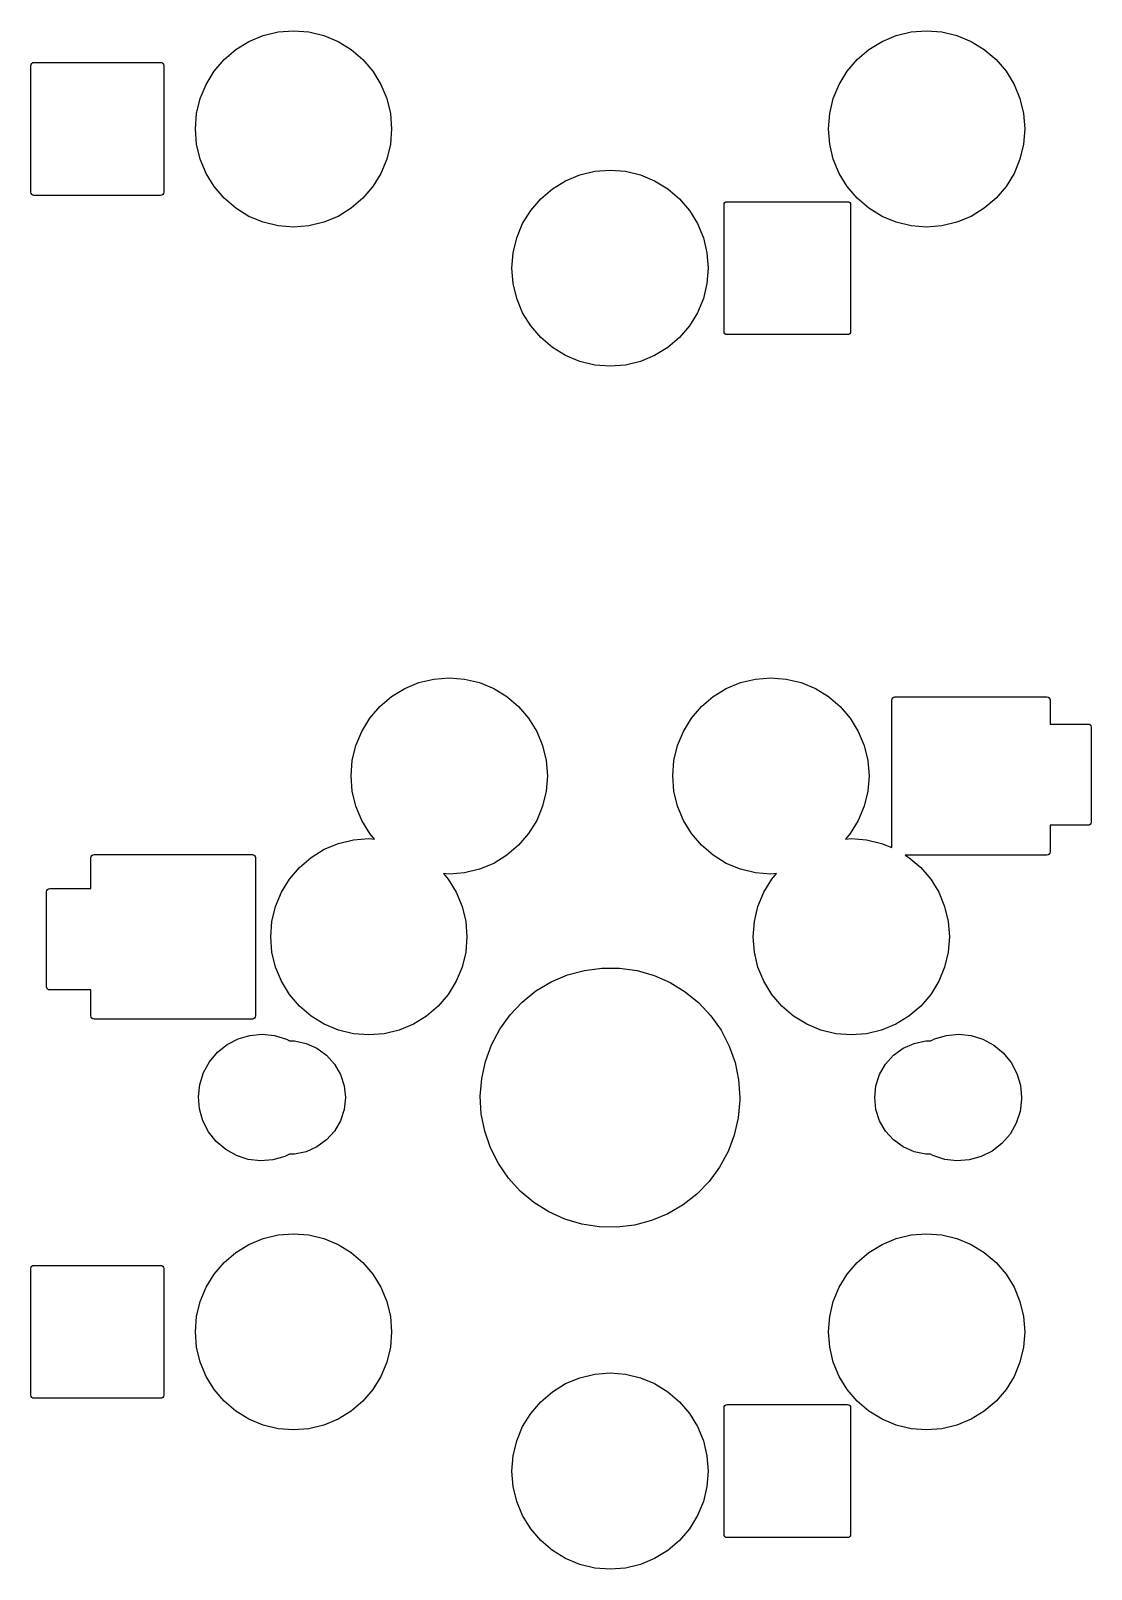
# Model space of a CAD drawing. Extents: x -9 to 141, y -37 to 78.
# Drawn here: x -9.15 to 7.6, y -7.45 to 16.85 of the extents above; entities that cross this region are included whole.
import ezdxf

# ---------------------------------------------------------------- set-up
doc = ezdxf.new("R2010")
doc.units = 0
doc.layers.add('BLACK', color=7, linetype='CONTINUOUS')

msp = doc.modelspace()

# ---------------------------------------------------------------- linework, layer by layer
at = {"layer": 'BLACK', "linetype": 'CONTINUOUS'}
for p, q in [((-5.70369, 16.6811), (-5.47898, 16.7741)), ((-5.47898, 16.7741), (-5.24247, 16.8309)), ((-5.24247, 16.8309), (-5, 16.85)), ((-5, 16.85), (-4.75753, 16.8309)), ((-4.75753, 16.8309), (-4.52102, 16.7741)), ((-4.52102, 16.7741), (-4.29631, 16.6811)), ((4.29631, 16.6811), (4.52102, 16.7741)), ((4.52102, 16.7741), (4.75753, 16.8309)), ((4.75753, 16.8309), (5, 16.85)), ((5, 16.85), (5.24247, 16.8309)), ((5.24247, 16.8309), (5.47898, 16.7741)), ((5.47898, 16.7741), (5.70369, 16.6811)), ((-6.09602, 16.396), (-5.91107, 16.554)), ((-5.91107, 16.554), (-5.70369, 16.6811)), ((-4.29631, 16.6811), (-4.08893, 16.554)), ((-4.08893, 16.554), (-3.90398, 16.396)), ((3.90398, 16.396), (4.08893, 16.554)), ((4.08893, 16.554), (4.29631, 16.6811)), ((5.70369, 16.6811), (5.91107, 16.554)), ((5.91107, 16.554), (6.09602, 16.396)), ((-9.15, 16.3), (-9.14619, 16.3191)), ((-9.15, 14.3), (-9.15, 16.3)), ((-9.14619, 16.3191), (-9.13535, 16.3354)), ((-9.13535, 16.3354), (-9.11913, 16.3462)), ((-9.11913, 16.3462), (-9.1, 16.35)), ((-9.1, 16.35), (-7.1, 16.35)), ((-7.1, 16.35), (-7.08087, 16.3462)), ((-7.08087, 16.3462), (-7.06464, 16.3354)), ((-7.06464, 16.3354), (-7.05381, 16.3191)), ((-7.05381, 16.3191), (-7.05, 16.3)), ((-7.05, 16.3), (-7.05, 14.3)), ((-6.25398, 16.2111), (-6.09602, 16.396)), ((-3.90398, 16.396), (-3.74602, 16.2111)), ((3.74602, 16.2111), (3.90398, 16.396)), ((6.09602, 16.396), (6.25398, 16.2111)), ((-6.38106, 16.0037), (-6.25398, 16.2111)), ((-3.74602, 16.2111), (-3.61894, 16.0037)), ((3.61894, 16.0037), (3.74602, 16.2111)), ((6.25398, 16.2111), (6.38106, 16.0037)), ((-6.47414, 15.779), (-6.38106, 16.0037)), ((-3.61894, 16.0037), (-3.52586, 15.779)), ((3.52586, 15.779), (3.61894, 16.0037)), ((6.38106, 16.0037), (6.47414, 15.779)), ((-6.53092, 15.5425), (-6.47414, 15.779)), ((-3.52586, 15.779), (-3.46908, 15.5425)), ((3.46908, 15.5425), (3.52586, 15.779)), ((6.47414, 15.779), (6.53092, 15.5425)), ((-6.55, 15.3), (-6.53092, 15.5425)), ((-3.46908, 15.5425), (-3.45, 15.3)), ((3.45, 15.3), (3.46908, 15.5425)), ((6.53092, 15.5425), (6.55, 15.3)), ((-6.53092, 15.0575), (-6.55, 15.3)), ((-3.45, 15.3), (-3.46908, 15.0575)), ((3.46908, 15.0575), (3.45, 15.3)), ((6.55, 15.3), (6.53092, 15.0575)), ((-6.47414, 14.821), (-6.53092, 15.0575)), ((-3.46908, 15.0575), (-3.52586, 14.821)), ((3.52586, 14.821), (3.46908, 15.0575)), ((6.53092, 15.0575), (6.47414, 14.821)), ((-6.38106, 14.5963), (-6.47414, 14.821)), ((-6.25398, 14.3889), (-6.38106, 14.5963)), ((-3.61894, 14.5963), (-3.74602, 14.3889)), ((-3.52586, 14.821), (-3.61894, 14.5963)), ((-0.47898, 14.5741), (-0.24247, 14.6309)), ((-0.24247, 14.6309), (0, 14.65)), ((0, 14.65), (0.24247, 14.6309)), ((0.24247, 14.6309), (0.47898, 14.5741)), ((3.61894, 14.5963), (3.52586, 14.821)), ((3.74602, 14.3889), (3.61894, 14.5963)), ((6.38106, 14.5963), (6.25398, 14.3889)), ((6.47414, 14.821), (6.38106, 14.5963)), ((-6.09602, 14.204), (-6.25398, 14.3889)), ((-3.74602, 14.3889), (-3.90398, 14.204)), ((-1.09602, 14.196), (-0.91107, 14.354)), ((-0.91107, 14.354), (-0.70369, 14.4811)), ((-0.70369, 14.4811), (-0.47898, 14.5741)), ((0.47898, 14.5741), (0.70369, 14.4811)), ((0.70369, 14.4811), (0.91107, 14.354)), ((0.91107, 14.354), (1.09602, 14.196)), ((3.90398, 14.204), (3.74602, 14.3889)), ((6.25398, 14.3889), (6.09602, 14.204)), ((-9.14619, 14.2809), (-9.15, 14.3)), ((-9.13535, 14.2646), (-9.14619, 14.2809)), ((-9.11913, 14.2538), (-9.13535, 14.2646)), ((-9.1, 14.25), (-9.11913, 14.2538)), ((-7.1, 14.25), (-9.1, 14.25)), ((-7.08087, 14.2538), (-7.1, 14.25)), ((-7.06464, 14.2646), (-7.08087, 14.2538)), ((-7.05381, 14.2809), (-7.06464, 14.2646)), ((-7.05, 14.3), (-7.05381, 14.2809)), ((-5.91107, 14.046), (-6.09602, 14.204)), ((-3.90398, 14.204), (-4.08893, 14.046)), ((-1.25398, 14.0111), (-1.09602, 14.196)), ((1.09602, 14.196), (1.25398, 14.0111)), ((1.8, 14.1), (1.80381, 14.1191)), ((1.8, 12.1), (1.8, 14.1)), ((1.80381, 14.1191), (1.81464, 14.1354)), ((1.81464, 14.1354), (1.83087, 14.1462)), ((1.83087, 14.1462), (1.85, 14.15)), ((1.85, 14.15), (3.75, 14.15)), ((3.75, 14.15), (3.76913, 14.1462)), ((3.76913, 14.1462), (3.78536, 14.1354)), ((3.78536, 14.1354), (3.79619, 14.1191)), ((3.79619, 14.1191), (3.8, 14.1)), ((3.8, 14.1), (3.8, 12.1)), ((4.08893, 14.046), (3.90398, 14.204)), ((6.09602, 14.204), (5.91107, 14.046)), ((-5.70369, 13.9189), (-5.91107, 14.046)), ((-5.47898, 13.8259), (-5.70369, 13.9189)), ((-4.29631, 13.9189), (-4.52102, 13.8259)), ((-4.08893, 14.046), (-4.29631, 13.9189)), ((-1.38106, 13.8037), (-1.25398, 14.0111)), ((1.25398, 14.0111), (1.38106, 13.8037)), ((4.29631, 13.9189), (4.08893, 14.046)), ((4.52102, 13.8259), (4.29631, 13.9189)), ((5.70369, 13.9189), (5.47898, 13.8259)), ((5.91107, 14.046), (5.70369, 13.9189)), ((-5.24247, 13.7691), (-5.47898, 13.8259)), ((-5, 13.75), (-5.24247, 13.7691)), ((-4.75753, 13.7691), (-5, 13.75)), ((-4.52102, 13.8259), (-4.75753, 13.7691)), ((-1.47414, 13.579), (-1.38106, 13.8037)), ((1.38106, 13.8037), (1.47414, 13.579)), ((4.75753, 13.7691), (4.52102, 13.8259)), ((5, 13.75), (4.75753, 13.7691)), ((5.24247, 13.7691), (5, 13.75)), ((5.47898, 13.8259), (5.24247, 13.7691)), ((-1.53092, 13.3425), (-1.47414, 13.579)), ((1.47414, 13.579), (1.53092, 13.3425)), ((-1.55, 13.1), (-1.53092, 13.3425)), ((1.53092, 13.3425), (1.55, 13.1)), ((-1.53092, 12.8575), (-1.55, 13.1)), ((1.55, 13.1), (1.53092, 12.8575)), ((-1.47414, 12.621), (-1.53092, 12.8575)), ((1.53092, 12.8575), (1.47414, 12.621)), ((-1.38106, 12.3963), (-1.47414, 12.621)), ((-1.25398, 12.1889), (-1.38106, 12.3963)), ((1.38106, 12.3963), (1.25398, 12.1889)), ((1.47414, 12.621), (1.38106, 12.3963)), ((-1.09602, 12.004), (-1.25398, 12.1889)), ((1.25398, 12.1889), (1.09602, 12.004)), ((-0.91107, 11.846), (-1.09602, 12.004)), ((1.09602, 12.004), (0.91107, 11.846)), ((1.80381, 12.0809), (1.8, 12.1)), ((1.81464, 12.0646), (1.80381, 12.0809)), ((1.83087, 12.0538), (1.81464, 12.0646)), ((1.85, 12.05), (1.83087, 12.0538)), ((3.75, 12.05), (1.85, 12.05)), ((3.76913, 12.0538), (3.75, 12.05)), ((3.78536, 12.0646), (3.76913, 12.0538)), ((3.79619, 12.0809), (3.78536, 12.0646)), ((3.8, 12.1), (3.79619, 12.0809)), ((-0.70369, 11.7189), (-0.91107, 11.846)), ((-0.47898, 11.6259), (-0.70369, 11.7189)), ((0.70369, 11.7189), (0.47898, 11.6259)), ((0.91107, 11.846), (0.70369, 11.7189)), ((-0.24247, 11.5691), (-0.47898, 11.6259)), ((0, 11.55), (-0.24247, 11.5691)), ((0.24247, 11.5691), (0, 11.55)), ((0.47898, 11.6259), (0.24247, 11.5691)), ((-3.01898, 6.55414), (-2.78247, 6.61092)), ((-2.78247, 6.61092), (-2.54, 6.63)), ((-2.54, 6.63), (-2.29753, 6.61092)), ((-2.29753, 6.61092), (-2.06102, 6.55414)), ((2.06102, 6.55414), (2.29753, 6.61092)), ((2.29753, 6.61092), (2.54, 6.63)), ((2.54, 6.63), (2.78247, 6.61092)), ((2.78247, 6.61092), (3.01898, 6.55414)), ((-3.63602, 6.17602), (-3.45107, 6.33398)), ((-3.45107, 6.33398), (-3.24368, 6.46106)), ((-3.24368, 6.46106), (-3.01898, 6.55414)), ((-2.06102, 6.55414), (-1.83631, 6.46106)), ((-1.83631, 6.46106), (-1.62893, 6.33398)), ((-1.62893, 6.33398), (-1.44398, 6.17602)), ((1.44398, 6.17602), (1.62893, 6.33398)), ((1.62893, 6.33398), (1.83631, 6.46106)), ((1.83631, 6.46106), (2.06102, 6.55414)), ((3.01898, 6.55414), (3.24368, 6.46106)), ((3.24368, 6.46106), (3.45107, 6.33398)), ((3.45107, 6.33398), (3.63602, 6.17602)), ((4.46464, 6.31535), (4.48087, 6.32619)), ((4.48087, 6.32619), (4.5, 6.33)), ((4.5, 6.33), (6.9, 6.33)), ((6.9, 6.33), (6.91913, 6.32619)), ((6.91913, 6.32619), (6.93535, 6.31535)), ((-3.79398, 5.99107), (-3.63602, 6.17602)), ((-1.44398, 6.17602), (-1.28602, 5.99107)), ((1.28602, 5.99107), (1.44398, 6.17602)), ((3.63602, 6.17602), (3.79398, 5.99107)), ((4.45, 6.28), (4.45381, 6.29913)), ((4.45, 3.94744), (4.45, 6.28)), ((4.45381, 6.29913), (4.46464, 6.31535)), ((6.93535, 6.31535), (6.94619, 6.29913)), ((6.94619, 6.29913), (6.95, 6.28)), ((6.95, 6.28), (6.95, 5.9)), ((-3.92106, 5.78368), (-3.79398, 5.99107)), ((-1.28602, 5.99107), (-1.15894, 5.78368)), ((1.15894, 5.78368), (1.28602, 5.99107)), ((3.79398, 5.99107), (3.92106, 5.78368)), ((6.95, 5.9), (7.55, 5.9)), ((7.55, 5.9), (7.56913, 5.89619)), ((7.56913, 5.89619), (7.58535, 5.88535)), ((7.58535, 5.88535), (7.59619, 5.86913)), ((7.59619, 5.86913), (7.6, 5.85)), ((7.6, 5.85), (7.6, 4.35)), ((-4.01414, 5.55898), (-3.92106, 5.78368)), ((-1.15894, 5.78368), (-1.06586, 5.55898)), ((1.06586, 5.55898), (1.15894, 5.78368)), ((3.92106, 5.78368), (4.01414, 5.55898)), ((-4.07092, 5.32247), (-4.01414, 5.55898)), ((-1.06586, 5.55898), (-1.00908, 5.32247)), ((1.00908, 5.32247), (1.06586, 5.55898)), ((4.01414, 5.55898), (4.07092, 5.32247)), ((-4.09, 5.08), (-4.07092, 5.32247)), ((-1.00908, 5.32247), (-0.99, 5.08)), ((0.99, 5.08), (1.00908, 5.32247)), ((4.07092, 5.32247), (4.09, 5.08)), ((-4.07092, 4.83753), (-4.09, 5.08)), ((-0.99, 5.08), (-1.00908, 4.83753)), ((1.00908, 4.83753), (0.99, 5.08)), ((4.09, 5.08), (4.07092, 4.83753)), ((-4.01414, 4.60102), (-4.07092, 4.83753)), ((-1.00908, 4.83753), (-1.06586, 4.60102)), ((1.06586, 4.60102), (1.00908, 4.83753)), ((4.07092, 4.83753), (4.01414, 4.60102)), ((-3.92106, 4.37631), (-4.01414, 4.60102)), ((-3.79398, 4.16893), (-3.92106, 4.37631)), ((-1.15894, 4.37631), (-1.28602, 4.16893)), ((-1.06586, 4.60102), (-1.15894, 4.37631)), ((1.15894, 4.37631), (1.06586, 4.60102)), ((1.28602, 4.16893), (1.15894, 4.37631)), ((3.92106, 4.37631), (3.79398, 4.16893)), ((4.01414, 4.60102), (3.92106, 4.37631)), ((-3.72055, 4.08296), (-3.79398, 4.16893)), ((-1.28602, 4.16893), (-1.44398, 3.98398)), ((1.44398, 3.98398), (1.28602, 4.16893)), ((3.79398, 4.16893), (3.72055, 4.08296)), ((7.55, 4.3), (6.95, 4.3)), ((6.95, 4.3), (6.95, 3.88)), ((7.56913, 4.30381), (7.55, 4.3)), ((7.58535, 4.31464), (7.56913, 4.30381)), ((7.59619, 4.33087), (7.58535, 4.31464)), ((7.6, 4.35), (7.59619, 4.33087)), ((-4.72107, 3.79398), (-4.51368, 3.92106)), ((-4.51368, 3.92106), (-4.28898, 4.01414)), ((-4.28898, 4.01414), (-4.05247, 4.07092)), ((-4.05247, 4.07092), (-3.81, 4.09)), ((-3.81, 4.09), (-3.72055, 4.08296)), ((-1.44398, 3.98398), (-1.62893, 3.82602)), ((1.62893, 3.82602), (1.44398, 3.98398)), ((3.72055, 4.08296), (3.81, 4.09)), ((3.81, 4.09), (4.05247, 4.07092)), ((4.05247, 4.07092), (4.28898, 4.01414)), ((4.28898, 4.01414), (4.45, 3.94744)), ((-8.2, 3.79), (-8.19619, 3.80913)), ((-8.2, 3.3), (-8.2, 3.79)), ((-8.19619, 3.80913), (-8.18535, 3.82535)), ((-8.18535, 3.82535), (-8.16913, 3.83619)), ((-8.16913, 3.83619), (-8.15, 3.84)), ((-8.15, 3.84), (-5.65, 3.84)), ((-5.65, 3.84), (-5.63087, 3.83619)), ((-5.63087, 3.83619), (-5.61464, 3.82535)), ((-5.61464, 3.82535), (-5.60381, 3.80913)), ((-5.60381, 3.80913), (-5.6, 3.79)), ((-5.6, 3.79), (-5.6, 1.29)), ((-4.90602, 3.63602), (-4.72107, 3.79398)), ((-1.83631, 3.69894), (-2.06102, 3.60586)), ((-1.62893, 3.82602), (-1.83631, 3.69894)), ((1.83631, 3.69894), (1.62893, 3.82602)), ((2.06102, 3.60586), (1.83631, 3.69894)), ((6.9, 3.83), (4.66228, 3.83)), ((4.66228, 3.83), (4.72107, 3.79398)), ((4.72107, 3.79398), (4.90602, 3.63602)), ((6.91913, 3.83381), (6.9, 3.83)), ((6.93535, 3.84464), (6.91913, 3.83381)), ((6.94619, 3.86087), (6.93535, 3.84464)), ((6.95, 3.88), (6.94619, 3.86087)), ((-5.19106, 3.24369), (-5.06398, 3.45107)), ((-5.06398, 3.45107), (-4.90602, 3.63602)), ((-2.54, 3.53), (-2.62945, 3.53704)), ((-2.62945, 3.53704), (-2.55602, 3.45107)), ((-2.55602, 3.45107), (-2.42894, 3.24369)), ((-2.29753, 3.54908), (-2.54, 3.53)), ((-2.06102, 3.60586), (-2.29753, 3.54908)), ((2.29753, 3.54908), (2.06102, 3.60586)), ((2.54, 3.53), (2.29753, 3.54908)), ((2.42894, 3.24368), (2.55602, 3.45107)), ((2.62945, 3.53704), (2.54, 3.53)), ((2.55602, 3.45107), (2.62945, 3.53704)), ((4.90602, 3.63602), (5.06398, 3.45107)), ((5.06398, 3.45107), (5.19106, 3.24368)), ((-8.9, 3.25), (-8.89619, 3.26913)), ((-8.9, 1.75), (-8.9, 3.25)), ((-8.89619, 3.26913), (-8.88535, 3.28536)), ((-8.88535, 3.28536), (-8.86913, 3.29619)), ((-8.86913, 3.29619), (-8.85, 3.3)), ((-8.85, 3.3), (-8.2, 3.3)), ((-5.28414, 3.01898), (-5.19106, 3.24369)), ((-2.42894, 3.24369), (-2.33586, 3.01898)), ((2.33586, 3.01898), (2.42894, 3.24368)), ((5.19106, 3.24368), (5.28414, 3.01898)), ((-5.34092, 2.78247), (-5.28414, 3.01898)), ((-2.33586, 3.01898), (-2.27908, 2.78247)), ((2.27908, 2.78247), (2.33586, 3.01898)), ((5.28414, 3.01898), (5.34092, 2.78247)), ((-5.36, 2.54), (-5.34092, 2.78247)), ((-2.27908, 2.78247), (-2.26, 2.54)), ((2.26, 2.54), (2.27908, 2.78247)), ((5.34092, 2.78247), (5.36, 2.54)), ((-5.34092, 2.29753), (-5.36, 2.54)), ((-2.26, 2.54), (-2.27908, 2.29753)), ((2.27908, 2.29753), (2.26, 2.54)), ((5.36, 2.54), (5.34092, 2.29753)), ((-5.28414, 2.06102), (-5.34092, 2.29753)), ((-2.27908, 2.29753), (-2.33586, 2.06102)), ((2.33586, 2.06102), (2.27908, 2.29753)), ((5.34092, 2.29753), (5.28414, 2.06102)), ((-5.19106, 1.83632), (-5.28414, 2.06102)), ((-2.33586, 2.06102), (-2.42894, 1.83632)), ((-0.67418, 1.93597), (-0.4052, 2.00956)), ((-0.4052, 2.00956), (-0.12872, 2.04595)), ((-0.12872, 2.04595), (0.15014, 2.04449)), ((0.15014, 2.04449), (0.42622, 2.0052)), ((0.42622, 2.0052), (0.69441, 1.92881)), ((2.42894, 1.83631), (2.33586, 2.06102)), ((5.28414, 2.06102), (5.19106, 1.83631)), ((-8.89619, 1.73087), (-8.9, 1.75)), ((-8.88535, 1.71464), (-8.89619, 1.73087)), ((-8.86913, 1.70381), (-8.88535, 1.71464)), ((-8.85, 1.7), (-8.86913, 1.70381)), ((-5.06398, 1.62893), (-5.19106, 1.83632)), ((-2.42894, 1.83632), (-2.55602, 1.62893)), ((-1.16996, 1.68336), (-0.93068, 1.82656)), ((-0.93068, 1.82656), (-0.67418, 1.93597)), ((0.69441, 1.92881), (0.94976, 1.81672)), ((0.94976, 1.81672), (1.18753, 1.67101)), ((2.55602, 1.62893), (2.42894, 1.83631)), ((5.19106, 1.83631), (5.06398, 1.62893)), ((-8.2, 1.7), (-8.85, 1.7)), ((-8.2, 1.29), (-8.2, 1.7)), ((-4.90602, 1.44398), (-5.06398, 1.62893)), ((-2.55602, 1.62893), (-2.71398, 1.44398)), ((-1.57955, 1.30672), (-1.3876, 1.509)), ((-1.3876, 1.509), (-1.16996, 1.68336)), ((1.18753, 1.67101), (1.40332, 1.49439)), ((1.40332, 1.49439), (1.59315, 1.29011)), ((2.71398, 1.44398), (2.55602, 1.62893)), ((5.06398, 1.62893), (4.90602, 1.44398)), ((-8.19619, 1.27087), (-8.2, 1.29)), ((-8.18535, 1.25465), (-8.19619, 1.27087)), ((-8.16913, 1.24381), (-8.18535, 1.25465)), ((-8.15, 1.24), (-8.16913, 1.24381)), ((-5.65, 1.24), (-8.15, 1.24)), ((-5.63087, 1.24381), (-5.65, 1.24)), ((-5.61464, 1.25465), (-5.63087, 1.24381)), ((-5.60381, 1.27087), (-5.61464, 1.25465)), ((-5.6, 1.29), (-5.60381, 1.27087)), ((-4.72107, 1.28602), (-4.90602, 1.44398)), ((-4.51368, 1.15894), (-4.72107, 1.28602)), ((-2.89893, 1.28602), (-3.10631, 1.15894)), ((-2.71398, 1.44398), (-2.89893, 1.28602)), ((-1.74228, 1.08026), (-1.57955, 1.30672)), ((1.59315, 1.29011), (1.7535, 1.06195)), ((2.89893, 1.28602), (2.71398, 1.44398)), ((3.10631, 1.15894), (2.89893, 1.28602)), ((4.72107, 1.28602), (4.51368, 1.15894)), ((4.90602, 1.44398), (4.72107, 1.28602)), ((-5.87461, 0.92718), (-5.68738, 0.98229)), ((-5.68738, 0.98229), (-5.49302, 0.99998)), ((-5.49302, 0.99998), (-5.29892, 0.97957)), ((-5.29892, 0.97957), (-5.11248, 0.92186)), ((-4.28898, 1.06586), (-4.51368, 1.15894)), ((-4.05247, 1.00908), (-4.28898, 1.06586)), ((-3.81, 0.99), (-4.05247, 1.00908)), ((-3.56753, 1.00908), (-3.81, 0.99)), ((-3.33102, 1.06586), (-3.56753, 1.00908)), ((-3.10631, 1.15894), (-3.33102, 1.06586)), ((-1.87277, 0.83381), (-1.74228, 1.08026)), ((1.7535, 1.06195), (1.8814, 0.81415)), ((3.33102, 1.06586), (3.10631, 1.15894)), ((3.56753, 1.00908), (3.33102, 1.06586)), ((3.81, 0.99), (3.56753, 1.00908)), ((4.05247, 1.00908), (3.81, 0.99)), ((4.28898, 1.06586), (4.05247, 1.00908)), ((4.51368, 1.15894), (4.28898, 1.06586)), ((5.12539, 0.92718), (5.31262, 0.98229)), ((5.31262, 0.98229), (5.50698, 0.99998)), ((5.50698, 0.99998), (5.70108, 0.97957)), ((5.70108, 0.97957), (5.88752, 0.92186)), ((-6.19966, 0.71447), (-6.04756, 0.83676)), ((-6.04756, 0.83676), (-5.87461, 0.92718)), ((-5.11248, 0.92186), (-5.06293, 0.89507)), ((-5.06293, 0.89507), (-4.98592, 0.89507)), ((-4.98592, 0.89507), (-4.80188, 0.85595)), ((-4.80188, 0.85595), (-4.63, 0.77942)), ((-4.63, 0.77942), (-4.47778, 0.66883)), ((-1.9686, 0.57193), (-1.87277, 0.83381)), ((1.8814, 0.81415), (1.97448, 0.55129)), ((4.47778, 0.66883), (4.63, 0.77942)), ((4.63, 0.77942), (4.80188, 0.85595)), ((4.80188, 0.85595), (4.98592, 0.89507)), ((4.98592, 0.89507), (5.06396, 0.89507)), ((5.06396, 0.89507), (5.12539, 0.92718)), ((5.88752, 0.92186), (6.05919, 0.82904)), ((6.05919, 0.82904), (6.20957, 0.70463)), ((-6.41913, 0.39394), (-6.32511, 0.56497)), ((-6.32511, 0.56497), (-6.19966, 0.71447)), ((-4.47778, 0.66883), (-4.35189, 0.52901)), ((-4.35189, 0.52901), (-4.25781, 0.36606)), ((-2.02801, 0.29947), (-1.9686, 0.57193)), ((1.97448, 0.55129), (2.03103, 0.27822)), ((4.25781, 0.36606), (4.35189, 0.52901)), ((4.35189, 0.52901), (4.47778, 0.66883)), ((6.20957, 0.70463), (6.33292, 0.55339)), ((6.33292, 0.55339), (6.42455, 0.38107)), ((-6.47815, 0.20791), (-6.41913, 0.39394)), ((-4.25781, 0.36606), (-4.19967, 0.18712)), ((-2.04989, 0.02147), (-2.02801, 0.29947)), ((2.03103, 0.27822), (2.05, 0)), ((4.19967, 0.18712), (4.25781, 0.36606)), ((6.42455, 0.38107), (6.48095, 0.19423)), ((-6.4999, 0.01396), (-6.47815, 0.20791)), ((-6.48357, -0.18052), (-6.4999, 0.01396)), ((-4.19967, 0.18712), (-4.18, 0)), ((-4.18, 0), (-4.19967, -0.18712)), ((-2.03383, -0.25693), (-2.04989, 0.02147)), ((2.05, 0), (2.04955, -0.04293)), ((4.18, 0), (4.19967, 0.18712)), ((4.19967, -0.18712), (4.18, 0)), ((6.48095, 0.19423), (6.5, 0)), ((6.5, 0), (6.49961, -0.02792)), ((-6.42978, -0.36812), (-6.48357, -0.18052)), ((-4.19967, -0.18712), (-4.25781, -0.36606)), ((2.04955, -0.04293), (2.02476, -0.32069)), ((4.25781, -0.36606), (4.19967, -0.18712)), ((6.47515, -0.22155), (6.41355, -0.40674)), ((6.49961, -0.02792), (6.47515, -0.22155)), ((-6.34057, -0.54171), (-6.42978, -0.36812)), ((-4.25781, -0.36606), (-4.35189, -0.52901)), ((-1.98015, -0.53058), (-2.03383, -0.25693)), ((2.02476, -0.32069), (1.9625, -0.59252)), ((4.35189, -0.52901), (4.25781, -0.36606)), ((6.41355, -0.40674), (6.31715, -0.57643)), ((-6.21934, -0.69466), (-6.34057, -0.54171)), ((-6.07071, -0.82115), (-6.21934, -0.69466)), ((-4.47778, -0.66883), (-4.63, -0.77942)), ((-4.35189, -0.52901), (-4.47778, -0.66883)), ((-1.88982, -0.79441), (-1.98015, -0.53058)), ((1.9625, -0.59252), (1.86393, -0.85338)), ((4.47778, -0.66883), (4.35189, -0.52901)), ((4.63, -0.77942), (4.47778, -0.66883)), ((6.18962, -0.72417), (6.03583, -0.84433)), ((6.31715, -0.57643), (6.18962, -0.72417)), ((-5.90035, -0.91636), (-6.07071, -0.82115)), ((-5.71474, -0.97667), (-5.90035, -0.91636)), ((-5.13837, -0.93232), (-5.32635, -0.98481)), ((-5.06462, -0.89507), (-5.13837, -0.93232)), ((-4.98592, -0.89507), (-5.06462, -0.89507)), ((-4.80188, -0.85595), (-4.98592, -0.89507)), ((-4.63, -0.77942), (-4.80188, -0.85595)), ((-1.76452, -1.04353), (-1.88982, -0.79441)), ((1.86393, -0.85338), (1.73087, -1.09844)), ((4.80188, -0.85595), (4.63, -0.77942)), ((4.98592, -0.89507), (4.80188, -0.85595)), ((5.06155, -0.89507), (4.98592, -0.89507)), ((5.09965, -0.91636), (5.06155, -0.89507)), ((5.28526, -0.97667), (5.09965, -0.91636)), ((5.86163, -0.93232), (5.67365, -0.98481)), ((6.03583, -0.84433), (5.86163, -0.93232)), ((-5.52094, -0.99978), (-5.71474, -0.97667)), ((-5.32635, -0.98481), (-5.52094, -0.99978)), ((-1.60657, -1.27335), (-1.76452, -1.04353)), ((1.73087, -1.09844), (1.56578, -1.32319)), ((5.47906, -0.99978), (5.28526, -0.97667)), ((5.67365, -0.98481), (5.47906, -0.99978)), ((-1.41889, -1.47961), (-1.60657, -1.27335)), ((1.56578, -1.32319), (1.37172, -1.52345)), ((-1.20496, -1.65848), (-1.41889, -1.47961)), ((-0.96873, -1.80667), (-1.20496, -1.65848)), ((1.15227, -1.69551), (0.9115, -1.83621)), ((1.37172, -1.52345), (1.15227, -1.69551)), ((-0.71457, -1.92143), (-0.96873, -1.80667)), ((-0.44719, -2.00063), (-0.71457, -1.92143)), ((0.65387, -1.94293), (0.38413, -2.01369)), ((0.9115, -1.83621), (0.65387, -1.94293)), ((-5.47898, -2.22586), (-5.24247, -2.16908)), ((-5.24247, -2.16908), (-5, -2.15)), ((-5, -2.15), (-4.75753, -2.16908)), ((-4.75753, -2.16908), (-4.52102, -2.22586)), ((-0.17154, -2.04281), (-0.44719, -2.00063)), ((0.10729, -2.04719), (-0.17154, -2.04281)), ((0.38413, -2.01369), (0.10729, -2.04719)), ((4.52102, -2.22586), (4.75753, -2.16908)), ((4.75753, -2.16908), (5, -2.15)), ((5, -2.15), (5.24247, -2.16908)), ((5.24247, -2.16908), (5.47898, -2.22586)), ((-5.91107, -2.44602), (-5.70369, -2.31894)), ((-5.70369, -2.31894), (-5.47898, -2.22586)), ((-4.52102, -2.22586), (-4.29631, -2.31894)), ((-4.29631, -2.31894), (-4.08893, -2.44602)), ((4.08893, -2.44602), (4.29631, -2.31894)), ((4.29631, -2.31894), (4.52102, -2.22586)), ((5.47898, -2.22586), (5.70369, -2.31894)), ((5.70369, -2.31894), (5.91107, -2.44602)), ((-9.14619, -2.68087), (-9.13535, -2.66464)), ((-9.13535, -2.66464), (-9.11913, -2.65381)), ((-9.11913, -2.65381), (-9.1, -2.65)), ((-9.1, -2.65), (-7.1, -2.65)), ((-7.1, -2.65), (-7.08087, -2.65381)), ((-7.08087, -2.65381), (-7.06464, -2.66464)), ((-7.06464, -2.66464), (-7.05381, -2.68087)), ((-6.25398, -2.78893), (-6.09602, -2.60398)), ((-6.09602, -2.60398), (-5.91107, -2.44602)), ((-4.08893, -2.44602), (-3.90398, -2.60398)), ((-3.90398, -2.60398), (-3.74602, -2.78893)), ((3.74602, -2.78893), (3.90398, -2.60398)), ((3.90398, -2.60398), (4.08893, -2.44602)), ((5.91107, -2.44602), (6.09602, -2.60398)), ((6.09602, -2.60398), (6.25398, -2.78893)), ((-9.15, -2.7), (-9.14619, -2.68087)), ((-9.15, -4.7), (-9.15, -2.7)), ((-7.05381, -2.68087), (-7.05, -2.7)), ((-7.05, -2.7), (-7.05, -4.7)), ((-6.38106, -2.99632), (-6.25398, -2.78893)), ((-3.74602, -2.78893), (-3.61894, -2.99632)), ((3.61894, -2.99632), (3.74602, -2.78893)), ((6.25398, -2.78893), (6.38106, -2.99632)), ((-6.47414, -3.22102), (-6.38106, -2.99632)), ((-3.61894, -2.99632), (-3.52586, -3.22102)), ((3.52586, -3.22102), (3.61894, -2.99632)), ((6.38106, -2.99632), (6.47414, -3.22102)), ((-6.53092, -3.45753), (-6.47414, -3.22102)), ((-3.52586, -3.22102), (-3.46908, -3.45753)), ((3.46908, -3.45753), (3.52586, -3.22102)), ((6.47414, -3.22102), (6.53092, -3.45753)), ((-6.55, -3.7), (-6.53092, -3.45753)), ((-3.46908, -3.45753), (-3.45, -3.7)), ((3.45, -3.7), (3.46908, -3.45753)), ((6.53092, -3.45753), (6.55, -3.7)), ((-6.53092, -3.94247), (-6.55, -3.7)), ((-3.45, -3.7), (-3.46908, -3.94247)), ((3.46908, -3.94247), (3.45, -3.7)), ((6.55, -3.7), (6.53092, -3.94247)), ((-6.47414, -4.17898), (-6.53092, -3.94247)), ((-3.46908, -3.94247), (-3.52586, -4.17898)), ((3.52586, -4.17898), (3.46908, -3.94247)), ((6.53092, -3.94247), (6.47414, -4.17898)), ((-6.38106, -4.40368), (-6.47414, -4.17898)), ((-3.52586, -4.17898), (-3.61894, -4.40368)), ((-0.47898, -4.42586), (-0.24247, -4.36908)), ((-0.24247, -4.36908), (0, -4.35)), ((0, -4.35), (0.24247, -4.36908)), ((0.24247, -4.36908), (0.47898, -4.42586)), ((3.61894, -4.40368), (3.52586, -4.17898)), ((6.47414, -4.17898), (6.38106, -4.40368)), ((-6.25398, -4.61107), (-6.38106, -4.40368)), ((-6.09602, -4.79602), (-6.25398, -4.61107)), ((-3.74602, -4.61107), (-3.90398, -4.79602)), ((-3.61894, -4.40368), (-3.74602, -4.61107)), ((-0.91107, -4.64602), (-0.70369, -4.51894)), ((-0.70369, -4.51894), (-0.47898, -4.42586)), ((0.47898, -4.42586), (0.70369, -4.51894)), ((0.70369, -4.51894), (0.91107, -4.64602)), ((3.74602, -4.61107), (3.61894, -4.40368)), ((3.90398, -4.79602), (3.74602, -4.61107)), ((6.25398, -4.61107), (6.09602, -4.79602)), ((6.38106, -4.40368), (6.25398, -4.61107)), ((-9.14619, -4.71913), (-9.15, -4.7)), ((-9.13535, -4.73536), (-9.14619, -4.71913)), ((-9.11913, -4.74619), (-9.13535, -4.73536)), ((-9.1, -4.75), (-9.11913, -4.74619)), ((-7.1, -4.75), (-9.1, -4.75)), ((-7.08087, -4.74619), (-7.1, -4.75)), ((-7.06464, -4.73536), (-7.08087, -4.74619)), ((-7.05381, -4.71913), (-7.06464, -4.73536)), ((-7.05, -4.7), (-7.05381, -4.71913)), ((-5.91107, -4.95398), (-6.09602, -4.79602)), ((-3.90398, -4.79602), (-4.08893, -4.95398)), ((-1.25398, -4.98893), (-1.09602, -4.80398)), ((-1.09602, -4.80398), (-0.91107, -4.64602)), ((0.91107, -4.64602), (1.09602, -4.80398)), ((1.09602, -4.80398), (1.25398, -4.98893)), ((1.81464, -4.86464), (1.83087, -4.85381)), ((1.83087, -4.85381), (1.85, -4.85)), ((1.85, -4.85), (3.75, -4.85)), ((3.75, -4.85), (3.76913, -4.85381)), ((3.76913, -4.85381), (3.78536, -4.86464)), ((4.08893, -4.95398), (3.90398, -4.79602)), ((6.09602, -4.79602), (5.91107, -4.95398)), ((-5.70369, -5.08106), (-5.91107, -4.95398)), ((-5.47898, -5.17414), (-5.70369, -5.08106)), ((-4.29631, -5.08106), (-4.52102, -5.17414)), ((-4.08893, -4.95398), (-4.29631, -5.08106)), ((-1.38106, -5.19631), (-1.25398, -4.98893)), ((1.25398, -4.98893), (1.38106, -5.19631)), ((1.8, -4.9), (1.80381, -4.88087)), ((1.8, -6.9), (1.8, -4.9)), ((1.80381, -4.88087), (1.81464, -4.86464)), ((3.78536, -4.86464), (3.79619, -4.88087)), ((3.79619, -4.88087), (3.8, -4.9)), ((3.8, -4.9), (3.8, -6.9)), ((4.29631, -5.08106), (4.08893, -4.95398)), ((4.52102, -5.17414), (4.29631, -5.08106)), ((5.70369, -5.08106), (5.47898, -5.17414)), ((5.91107, -4.95398), (5.70369, -5.08106)), ((-5.24247, -5.23092), (-5.47898, -5.17414)), ((-5, -5.25), (-5.24247, -5.23092)), ((-4.75753, -5.23092), (-5, -5.25)), ((-4.52102, -5.17414), (-4.75753, -5.23092)), ((-1.47414, -5.42102), (-1.38106, -5.19631)), ((1.38106, -5.19631), (1.47414, -5.42102)), ((4.75753, -5.23092), (4.52102, -5.17414)), ((5, -5.25), (4.75753, -5.23092)), ((5.24247, -5.23092), (5, -5.25)), ((5.47898, -5.17414), (5.24247, -5.23092)), ((-1.53092, -5.65753), (-1.47414, -5.42102)), ((1.47414, -5.42102), (1.53092, -5.65753)), ((-1.55, -5.9), (-1.53092, -5.65753)), ((1.53092, -5.65753), (1.55, -5.9)), ((-1.53092, -6.14247), (-1.55, -5.9)), ((1.55, -5.9), (1.53092, -6.14247)), ((-1.47414, -6.37898), (-1.53092, -6.14247)), ((1.53092, -6.14247), (1.47414, -6.37898)), ((-1.38106, -6.60368), (-1.47414, -6.37898)), ((1.47414, -6.37898), (1.38106, -6.60368)), ((-1.25398, -6.81107), (-1.38106, -6.60368)), ((1.38106, -6.60368), (1.25398, -6.81107)), ((-1.09602, -6.99602), (-1.25398, -6.81107)), ((-0.91107, -7.15398), (-1.09602, -6.99602)), ((1.09602, -6.99602), (0.91107, -7.15398)), ((1.25398, -6.81107), (1.09602, -6.99602)), ((1.80381, -6.91913), (1.8, -6.9)), ((1.81464, -6.93535), (1.80381, -6.91913)), ((1.83087, -6.94619), (1.81464, -6.93535)), ((1.85, -6.95), (1.83087, -6.94619)), ((3.75, -6.95), (1.85, -6.95)), ((3.76913, -6.94619), (3.75, -6.95)), ((3.78536, -6.93535), (3.76913, -6.94619)), ((3.79619, -6.91913), (3.78536, -6.93535)), ((3.8, -6.9), (3.79619, -6.91913)), ((-0.70369, -7.28106), (-0.91107, -7.15398)), ((-0.47898, -7.37414), (-0.70369, -7.28106)), ((0.70369, -7.28106), (0.47898, -7.37414)), ((0.91107, -7.15398), (0.70369, -7.28106)), ((-0.24247, -7.43092), (-0.47898, -7.37414)), ((0, -7.45), (-0.24247, -7.43092)), ((0.24247, -7.43092), (0, -7.45)), ((0.47898, -7.37414), (0.24247, -7.43092))]:
    msp.add_line(p, q, dxfattribs=at)

doc.saveas('drawing.dxf')
